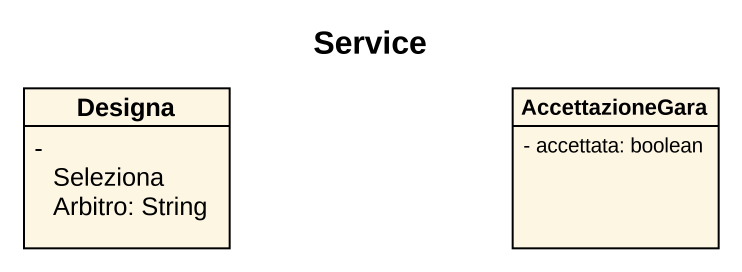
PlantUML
@startuml
title Service
hide circle
hide empty members
skinparam classAttributeIconSize 0
class Designa {
  - SelezionaArbitro: String
}
class AccettazioneGara {
  - accettata: boolean
}
@enduml
